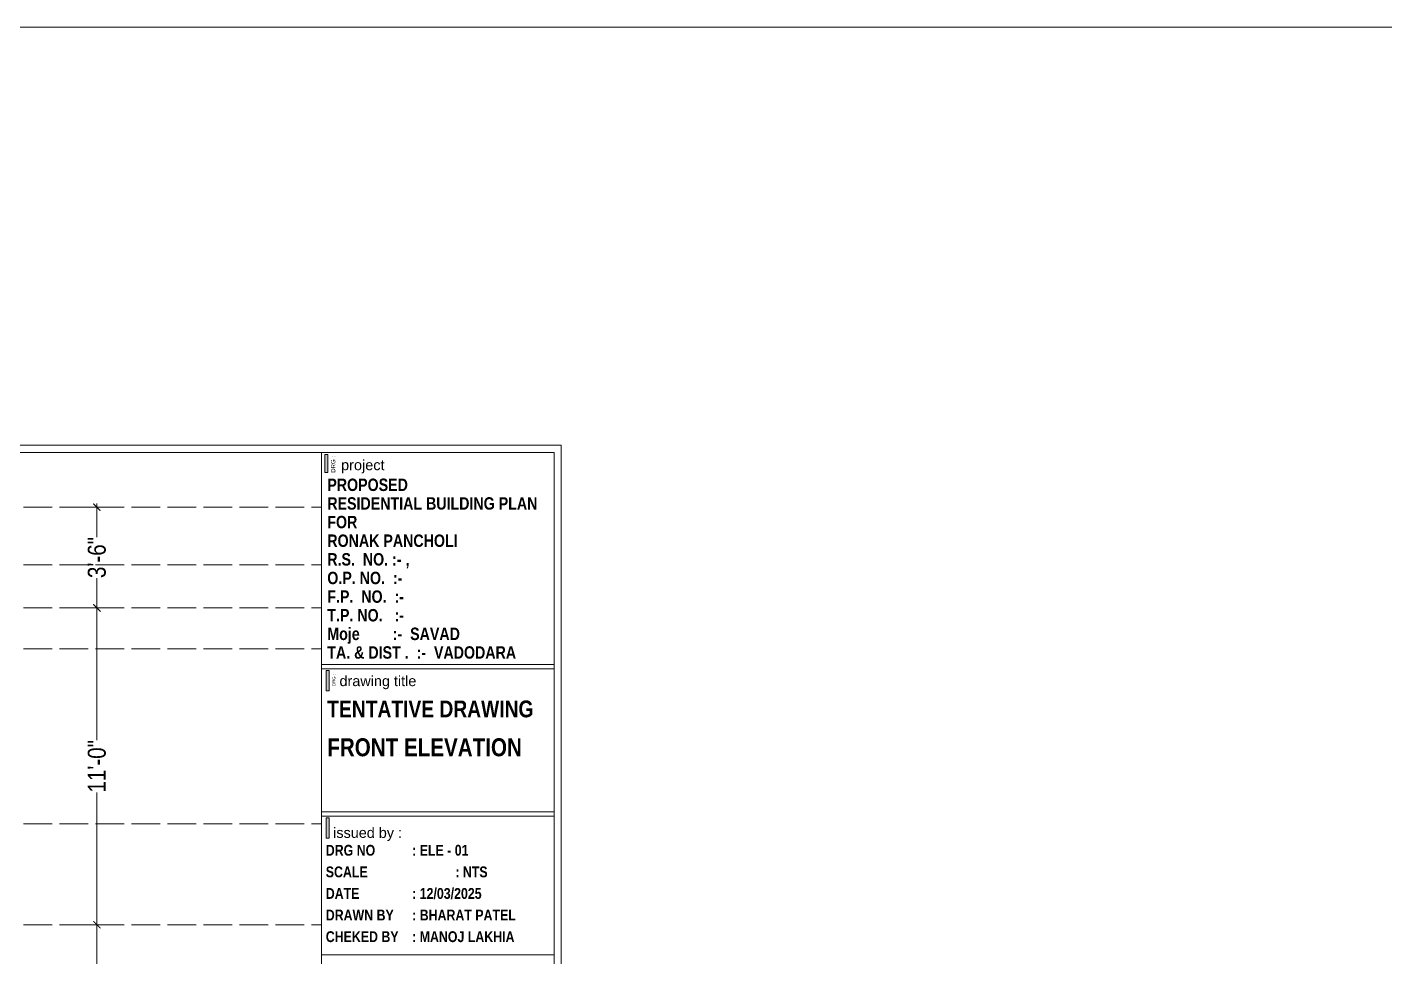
# Model space of a CAD drawing. Header units: millimetres. Extents: x 56222 to 3066687, y -650199 to -121287.
# Drawn here: x 152366 to 152932, y -175195 to -174808 of the extents above; entities that cross this region are included whole.
import ezdxf

# ---------------------------------------------------------------- set-up
doc = ezdxf.new("R2010")
doc.units = ezdxf.units.MM
doc.header["$MEASUREMENT"] = 0
doc.header["$PDMODE"] = 35
doc.linetypes.add('ACAD_ISO02W100', pattern=[15, 12, -3])
doc.layers.get('Defpoints').update_dxf_attribs({"color": 220})
for name, color, linetype, lineweight in [('@~LEVEL GRID LINE', 43, 'ACAD_ISO02W100', 9), ('SECTION', 7, 'Continuous', 9), ('SECTION ( DIM )', 250, 'Continuous', 18), ('X_SHEET', 7, 'Continuous', 9)]:
    doc.layers.add(name, color=color, linetype=linetype, lineweight=lineweight)
doc.styles.add("AR_0'-0", font='arial.ttf')
doc.styles.add('AR_6', font='arial.ttf', dxfattribs={"height": 6})
doc.styles.add("Cn_BT_0'-0", font='swissc.ttf')
doc.styles.add('Cn_BT_7½', font='swissc.ttf', dxfattribs={"height": 7.5})
doc.styles.add('KATHA', font='swissc.ttf')
doc.styles.get("Standard").update_dxf_attribs({"font": 'arial.ttf', "height": 6})
doc.dimstyles.new('Cn_BT_7½', dxfattribs={"dimtxt": 9, "dimasz": 3, "dimexe": 1.5, "dimexo": 0, "dimgap": 0.09, "dimtad": 0, "dimdec": 3, "dimzin": 3, "dimdsep": 46, "dimlunit": 4, "dimtxsty": 'Cn_BT_7½', "dimblk": 'ARCHTICK', "dimcen": 0.09, "dimdle": 1.5, "dimclrd": 251, "dimclre": 251, "dimclrt": 14, "dimadec": 0, "dimazin": 0, "dimtfac": 0.75, "dimtdec": 3, "dimtofl": 0, "dimtmove": 0, "dimatfit": 3, "dimfxl": 0, "dimtolj": 1, "dimtzin": 0, "dimlwd": 15, "dimlwe": 15, "dimarcsym": 0})

# ---------------------------------------------------------------- blocks, each defined once
blk = doc.blocks.new('_ArchTick')
at = {"color": 0, "linetype": 'ByBlock', "const_width": 0.15}
blk.add_lwpolyline([(-0.5, -0.5), (0.5, 0.5)], dxfattribs=at)
blk = doc.blocks.new('*D221')
at = {"layer": 'Defpoints', "color": 0, "transparency": 16777216}
for p in [(152384.48, -175181.83), (152394.7, -175181.83), (152384.48, -175313.83)]:
    blk.add_point(p, dxfattribs=at)
at = {"layer": 'SECTION ( DIM )', "color": 251, "lineweight": 15, "transparency": 16777216}
for p, q in [((152394.7, -175180.33), (152394.7, -175236.97)), ((152384.48, -175181.83), (152396.2, -175181.83)), ((152394.7, -175315.33), (152394.7, -175258.7)), ((152384.48, -175313.83), (152396.2, -175313.83))]:
    blk.add_line(p, q, dxfattribs=at)
at = {"layer": 'SECTION ( DIM )', "color": 251, "lineweight": 15, "transparency": 16777216, "xscale": 3, "yscale": 3, "zscale": 3}
for p, rotation in [((152394.7, -175181.83), 90), ((152394.7, -175313.83), 270)]:
    blk.add_blockref('_ArchTick', p, dxfattribs=dict(at, rotation=rotation))
at = {"layer": 'SECTION ( DIM )', "color": 14, "transparency": 16777216, "insert": (152394.7, -175247.83), "char_height": 7.5, "attachment_point": 5, "rotation": 90, "style": 'Cn_BT_7½'}
blk.add_mtext('\\A1;11\'-0"', dxfattribs=at)
blk = doc.blocks.new('*D220')
at = {"layer": 'Defpoints', "color": 0, "transparency": 16777216}
for p in [(152384.48, -175049.83), (152394.7, -175049.83), (152384.48, -175181.83)]:
    blk.add_point(p, dxfattribs=at)
at = {"layer": 'SECTION ( DIM )', "color": 251, "lineweight": 15, "transparency": 16777216}
for p, q in [((152384.48, -175049.83), (152396.2, -175049.83)), ((152394.7, -175048.33), (152394.7, -175104.97)), ((152394.7, -175183.33), (152394.7, -175126.7)), ((152384.48, -175181.83), (152396.2, -175181.83))]:
    blk.add_line(p, q, dxfattribs=at)
at = {"layer": 'SECTION ( DIM )', "color": 251, "lineweight": 15, "transparency": 16777216, "xscale": 3, "yscale": 3, "zscale": 3}
for p, rotation in [((152394.7, -175049.83), 90), ((152394.7, -175181.83), 270)]:
    blk.add_blockref('_ArchTick', p, dxfattribs=dict(at, rotation=rotation))
at = {"layer": 'SECTION ( DIM )', "color": 14, "transparency": 16777216, "insert": (152394.7, -175115.83), "char_height": 7.5, "attachment_point": 5, "rotation": 90, "style": 'Cn_BT_7½'}
blk.add_mtext('\\A1;11\'-0"', dxfattribs=at)
blk = doc.blocks.new('*D219')
at = {"layer": 'Defpoints', "color": 0, "transparency": 16777216}
for p in [(152384.48, -175007.83), (152394.7, -175007.83), (152384.48, -175049.83)]:
    blk.add_point(p, dxfattribs=at)
at = {"layer": 'SECTION ( DIM )', "color": 251, "lineweight": 15, "transparency": 16777216}
for p, q in [((152384.48, -175007.83), (152396.2, -175007.83)), ((152394.7, -175006.33), (152394.7, -175020.28)), ((152394.7, -175051.33), (152394.7, -175037.39)), ((152384.48, -175049.83), (152396.2, -175049.83))]:
    blk.add_line(p, q, dxfattribs=at)
at = {"layer": 'SECTION ( DIM )', "color": 251, "lineweight": 15, "transparency": 16777216, "xscale": 3, "yscale": 3, "zscale": 3}
for p, rotation in [((152394.7, -175007.83), 90), ((152394.7, -175049.83), 270)]:
    blk.add_blockref('_ArchTick', p, dxfattribs=dict(at, rotation=rotation))
at = {"layer": 'SECTION ( DIM )', "color": 14, "transparency": 16777216, "insert": (152394.7, -175028.83), "char_height": 7.5, "attachment_point": 5, "rotation": 90, "style": 'Cn_BT_7½'}
blk.add_mtext('\\A1;3\'-6"', dxfattribs=at)

msp = doc.modelspace()

# ---------------------------------------------------------------- hatches: boundary and pattern name
at = {"layer": 'X_SHEET', "ltscale": 0.25}
h = msp.add_hatch(color=0, dxfattribs=at)
h.dxf.hatch_style = 1
h.paths.add_polyline_path([(152491.5079, -175075.9573), (152490.2039, -175075.9573), (152490.2039, -175084.3443), (152491.5079, -175084.3443)])
h = msp.add_hatch(color=0, dxfattribs=at)
h.dxf.hatch_style = 1
h.paths.add_polyline_path([(152491.508, -175137.3597), (152490.204, -175137.3597), (152490.204, -175145.7467), (152491.508, -175145.7467)])

# ---------------------------------------------------------------- linework, layer by layer
at = {"layer": '@~LEVEL GRID LINE'}
for p, q in [((151824.1204, -175007.8348), (152488.2956, -175007.8348)), ((151824.1204, -175031.8348), (152488.2956, -175031.8348)), ((151824.1204, -175049.8348), (152488.2956, -175049.8348)), ((151824.1204, -175139.8348), (152488.2956, -175139.8348)), ((151824.1204, -175181.8348), (152488.2956, -175181.8348))]:
    msp.add_line(p, q, dxfattribs=at)
at = {"layer": '@~LEVEL GRID LINE', "color": 6}
msp.add_line((151824.1204, -175066.8348), (152488.2956, -175066.8348), dxfattribs=at)
at = {"layer": 'SECTION'}
msp.add_lwpolyline([(151738.1305, -174807.8014), (154870.4708, -174807.8014), (154870.4708, -176352.3903), (151738.1305, -176352.3903)], close=True, dxfattribs=at)
at = {"layer": 'X_SHEET'}
for points in [[(152588.2688, -175516.9921), (151821.1204, -175516.9921), (151821.1204, -174982.0593), (152588.2688, -174982.0593)], [(151824.1204, -175513.9921), (152488.2956, -175513.9921), (152488.2956, -174985.0593), (151824.1204, -174985.0593)], [(152488.2954, -175073.3535), (152585.2686, -175073.3535), (152585.2687, -174985.0593), (152488.2954, -174985.0593)], [(152488.2954, -174985.0593), (152585.2686, -174985.0593), (152585.2687, -175513.9921), (152488.2955, -175513.9921)], [(152585.2687, -175075.1504), (152488.2954, -175075.1504), (152488.2954, -175134.7709), (152585.2687, -175134.7709)], [(152488.2954, -175136.5677), (152585.2687, -175136.5677), (152585.2687, -175194.3374), (152488.2954, -175194.3374)]]:
    msp.add_lwpolyline(points, close=True, dxfattribs=at)
at = {"layer": 'X_SHEET', "color": 0, "ltscale": 0.25}
for points in [[(152489.641, -174985.9201), (152490.9726, -174985.9201), (152490.9726, -174993.4155), (152489.641, -174993.4155)], [(152490.2039, -175075.9573), (152491.5079, -175075.9573), (152491.5079, -175084.3443), (152490.2039, -175084.3443)], [(152490.204, -175137.3597), (152491.508, -175137.3597), (152491.508, -175145.7467), (152490.204, -175145.7467)]]:
    msp.add_lwpolyline(points, close=True, dxfattribs=at)
msp.add_solid([(152490.9726, -174993.4155), (152489.641, -174993.4155), (152490.9726, -174985.9201), (152489.641, -174985.9201)], dxfattribs=at)

# ---------------------------------------------------------------- texts
at = {"layer": 'X_SHEET', "color": 0, "ltscale": 0.25, "insert": (152492.2633, -174993.505), "char_height": 1.80043, "width": 7.719325, "attachment_point": 1, "rotation": 90, "style": "AR_0'-0"}
msp.add_mtext('DRG :', dxfattribs=at)
at = {"layer": 'X_SHEET', "color": 0, "ltscale": 0.25, "attachment_point": 1}
for s, insert, char_height, style in [('{\\fSwis721 Ex BT|b0|i0|c0|p34;project}', (152496.4837, -174988.1037), 4.321024, 'AR_6'), ('{\\fSwis721 Cn BT|b1|i0|c0|p34;FRONT ELEVATION}', (152490.7076, -175104.1519), 7.5, 'KATHA')]:
    msp.add_mtext(s, dxfattribs=dict(at, insert=insert, char_height=char_height, style=style))
at = {"layer": 'X_SHEET', "color": 0, "linetype": 'Continuous', "attachment_point": 1, "style": "Cn_BT_0'-0"}
for s, insert, char_height, line_spacing_factor in [('{\\fSwis721 Cn BT|b1|i0|c0|p34;PROPOSED\\PRESIDENTIAL BUILDING PLAN\\PFOR\\P\\C5;RONAK PANCHOLI  \\C1; \\C29;\\P\\C0;R.S.  NO. :- , \\PO.P. NO.  :-      \\PF.P.  NO.  :-          \\PT.P. NO.   :-  \\PMoje ^I    :-  SAVAD\\PTA. & DIST .  :-  VADODARA}', (152490.7314, -174995.9335), 5.174567, 0.9), ('\\A1;{\\fSwis721 Cn BT|b1|i0|c0|p34;DRG NO ^I: ELE - 01 \\PSCALE ^I^I: NTS\\PDATE ^I^I: 12/03/2025\\P\\A0;DRAWN BY ^I: BHARAT PATEL\\PCHEKED BY ^I: MANOJ LAKHIA}', (152490.0977, -175148.5743), 4.5, 1.2)]:
    msp.add_mtext(s, dxfattribs=dict(at, insert=insert, char_height=char_height, line_spacing_factor=line_spacing_factor))
at = {"layer": 'X_SHEET', "color": 0, "ltscale": 0.25, "insert": (152492.8136, -175082.4004), "char_height": 1.28932, "attachment_point": 1, "rotation": 90}
msp.add_mtext('DRG :', dxfattribs=at)
at = {"layer": 'X_SHEET', "color": 0, "ltscale": 0.25, "char_height": 4.297741, "attachment_point": 1}
for s, insert in [('{\\fSwis721 Ex BT|b0|i0|c0|p34;drawing title}', (152495.816, -175078.1213)), ('issued by :', (152493.1788, -175141.3535))]:
    msp.add_mtext(s, dxfattribs=dict(at, insert=insert))
at = {"layer": 'X_SHEET', "ltscale": 0.25, "insert": (152490.7076, -175088.4152), "char_height": 7, "attachment_point": 1, "style": 'KATHA'}
msp.add_mtext('{\\fSwis721 Cn BT|b1|i0|c0|p34;TENTATIVE DRAWING}', dxfattribs=at)

# ---------------------------------------------------------------- dimensions: what is measured, and where the dimension line sits
at = {"layer": 'SECTION ( DIM )'}
for base, p1, p2, picture, middle in [((152394.7027, -175007.8348), (152384.4844, -175049.8348), (152384.4844, -175007.8348), '*D219', (152394.7027, -175028.8348)), ((152394.7027, -175049.8348), (152384.4844, -175181.8348), (152384.4844, -175049.8348), '*D220', (152394.7027, -175115.8348)), ((152394.7027, -175181.8348), (152384.4844, -175313.8348), (152384.4844, -175181.8348), '*D221', (152394.7027, -175247.8348))]:
    dim = msp.add_linear_dim(base=base, p1=p1, p2=p2, angle=90, dimstyle='Cn_BT_7½', dxfattribs=at)
    dim.commit()
    dim.dimension.update_dxf_attribs({"geometry": picture, "text_midpoint": middle})

doc.saveas('drawing.dxf')
